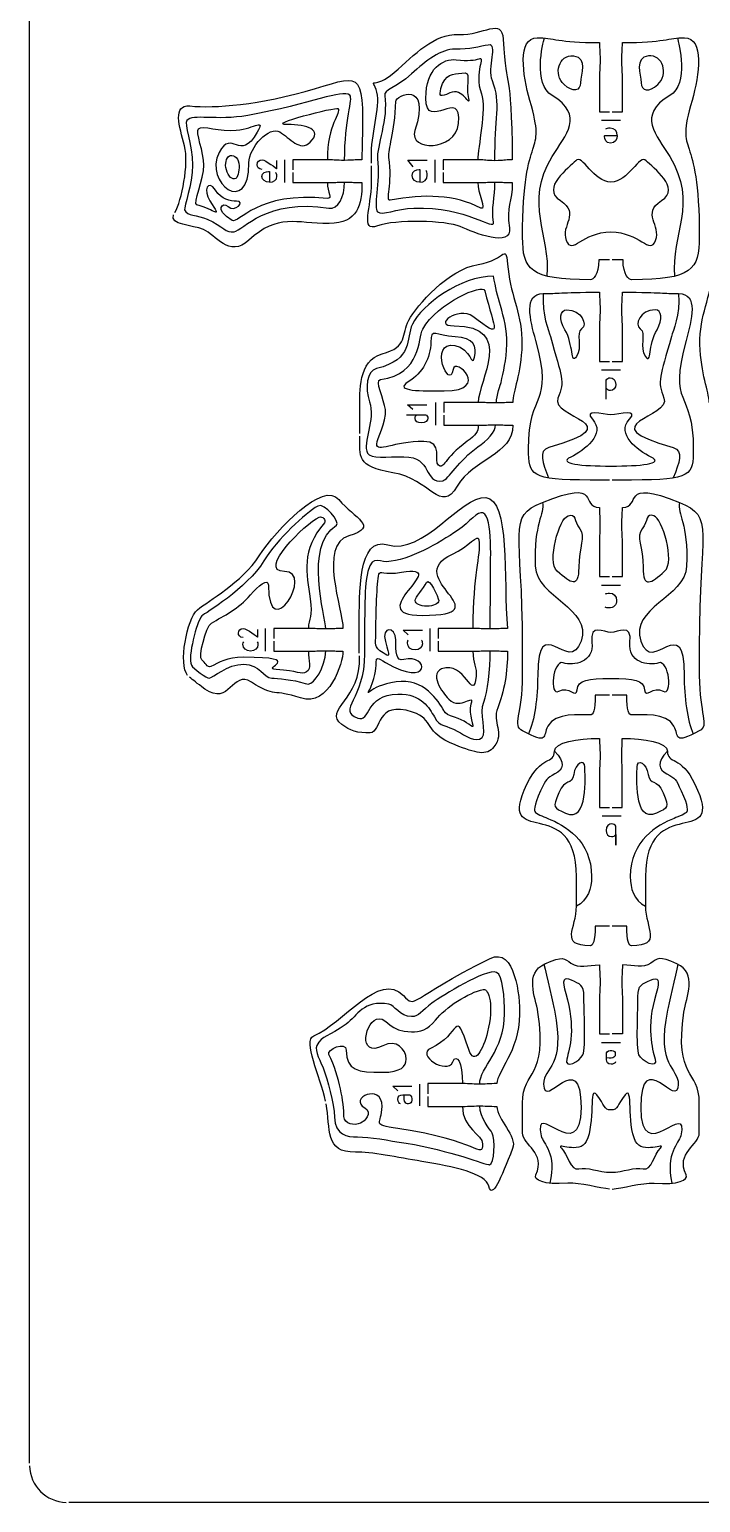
# Model space of a CAD drawing. Extents: x 0 to 200, y 0 to 300.
# Drawn here: x 0.1 to 88.5, y 0.1 to 194 of the extents above; entities that cross this region are included whole.
import ezdxf

# ---------------------------------------------------------------- set-up
doc = ezdxf.new("R2010")
doc.units = 0
doc.header["$MEASUREMENT"] = 0
doc.layers.add('DEFAULT', color=7, linetype='CONTINUOUS')

msp = doc.modelspace()

# ---------------------------------------------------------------- linework, layer by layer
at = {"layer": 'DEFAULT', "color": 1}
for points in [[(0.1, 5.28), (0.1, 294.92)], [(194.92, 0.1), (5.28, 0.1)]]:
    msp.add_lwpolyline(points, dxfattribs=at)
at = {"layer": 'DEFAULT', "color": 7}
for points in [[(77.92, 181.99), (75.42, 181.99)], [(33.68, 176.82), (33.68, 173.82)], [(50.63, 175.92), (49.94, 176.76), (52.48, 176.76)], [(53.48, 176.82), (53.48, 173.82)], [(77.92, 149.13), (75.42, 149.13)], [(50.59, 143.94), (49.9, 144.57), (52.44, 144.57)], [(53.56, 144.88), (53.56, 141.88)], [(77.92, 120.8), (75.42, 120.8)], [(31.19, 112.15), (31.19, 115.14)], [(49.99, 114.3), (49.31, 114.93), (51.84, 114.93)], [(52.84, 115.14), (52.84, 112.14)], [(78.04, 90.42), (75.54, 90.42)], [(77.92, 60.61), (75.42, 60.61)], [(48.62, 54.27), (47.94, 54.91), (50.47, 54.91)], [(51.47, 55.17), (51.47, 52.31)]]:
    msp.add_lwpolyline(points, dxfattribs=at)
at = {"layer": 'DEFAULT', "color": 1}
for points, knots in [([(45.15, 176.39), (45.15, 176.83), (45.15, 177.27), (45.15, 177.71), (45.15, 180.59), (46.5, 184.34), (45.75, 186.08), (45, 187.83), (45.43, 185.97), (48.14, 188.32), (50.85, 190.66), (53.33, 193.45), (56.63, 193.32), (59.93, 193.18), (62.32, 195.61), (62.48, 192.69), (62.88, 185.16), (63.55, 189.71), (63.68, 176.82), (62.54, 176.82), (62.67, 176.71), (61.4, 176.71), (60.14, 176.71), (60.26, 176.82), (59.13, 176.82), (57.61, 176.82), (56.09, 176.82), (54.58, 176.82), (54.58, 176.38), (54.58, 175.94), (54.58, 175.5)], [0, 0, 0, 0, 3.75, 3.75, 3.75, 4.75, 4.75, 4.75, 5.75, 5.75, 5.75, 6.75, 6.75, 6.75, 7.75, 7.75, 7.75, 8.75, 8.75, 8.75, 9.75, 9.75, 9.75, 10.75, 10.75, 10.75, 23.65, 23.65, 23.65, 27.41, 27.41, 27.41, 27.41]), ([(76.5, 163.65), (76.03, 163.65), (75.55, 163.65), (75.07, 163.65), (75.07, 161.63), (74.3, 161.04), (73.95, 161.04), (66, 161.04), (65.04, 162.38), (65.04, 166.66), (65.04, 181.47), (68.31, 176.65), (66, 184.63), (65.02, 187.98), (64.34, 192.89), (66.98, 192.89), (69.09, 192.89), (69.66, 192.25), (75.17, 192.25), (75.17, 191.11), (75.24, 191.24), (75.24, 189.98), (75.24, 188.71), (75.17, 188.84), (75.17, 187.7), (75.17, 186.18), (75.17, 184.67), (75.17, 183.15), (75.62, 183.15), (76.06, 183.15), (76.5, 183.15)], [0, 0, 0, 0, 4.04, 4.04, 4.04, 5.04, 5.04, 5.04, 6.04, 6.04, 6.04, 7.04, 7.04, 7.04, 8.04, 8.04, 8.04, 9.04, 9.04, 9.04, 10.04, 10.04, 10.04, 11.04, 11.04, 11.04, 23.94, 23.94, 23.94, 27.7, 27.7, 27.7, 27.7]), ([(76.85, 183.15), (77.29, 183.15), (77.73, 183.15), (78.18, 183.15), (78.18, 184.67), (78.18, 186.18), (78.18, 187.7), (78.18, 188.84), (78.11, 188.71), (78.11, 189.98), (78.11, 191.24), (78.18, 191.11), (78.18, 192.25), (83.69, 192.25), (84.26, 192.89), (86.36, 192.89), (89.01, 192.89), (88.32, 187.98), (87.35, 184.63), (85.04, 176.65), (88.31, 181.47), (88.31, 166.66), (88.31, 162.38), (87.34, 161.04), (79.4, 161.04), (79.04, 161.04), (78.27, 161.63), (78.27, 163.65), (77.8, 163.65), (77.32, 163.65), (76.85, 163.65)], [0, 0, 0, 0, 3.76, 3.76, 3.76, 16.66, 16.66, 16.66, 17.66, 17.66, 17.66, 18.66, 18.66, 18.66, 19.66, 19.66, 19.66, 20.66, 20.66, 20.66, 21.66, 21.66, 21.66, 22.66, 22.66, 22.66, 23.66, 23.66, 23.66, 27.7, 27.7, 27.7, 27.7]), ([(19.25, 169.87), (20.14, 171.49), (21.14, 176.22), (20.51, 178.67), (19.86, 181.21), (18.89, 184.14), (21.22, 183.91), (24.54, 183.6), (30.21, 183.97), (37.79, 186.22), (44.1, 188.09), (44.19, 188.8), (43.88, 176.82), (42.74, 176.82), (42.87, 176.76), (41.6, 176.75), (40.34, 176.75), (40.47, 176.82), (39.33, 176.82), (37.81, 176.82), (36.3, 176.82), (34.78, 176.82), (34.78, 176.38), (34.78, 175.93), (34.78, 175.49)], [0, 0, 0, 0, 1, 1, 1, 2, 2, 2, 3, 3, 3, 4, 4, 4, 5, 5, 5, 6, 6, 6, 18.9, 18.9, 18.9, 22.65, 22.65, 22.65, 22.65]), ([(34.78, 175.14), (34.78, 174.7), (34.78, 174.26), (34.78, 173.82), (36.3, 173.82), (37.82, 173.82), (39.34, 173.82), (40.47, 173.83), (40.35, 173.88), (41.6, 173.88), (42.87, 173.89), (42.75, 173.83), (43.88, 173.83), (43.89, 170.89), (43.37, 168.47), (39.55, 168.45), (35.18, 168.42), (32.83, 169.8), (29, 166.24), (26.41, 163.84), (24.54, 166.98), (23.03, 167.64), (21.58, 168.27), (18.48, 168.26), (19.08, 169.56)], [0, 0, 0, 0, 3.75, 3.75, 3.75, 16.660004, 16.660004, 16.660004, 17.660004, 17.660004, 17.660004, 18.660004, 18.660004, 18.660004, 19.660004, 19.660004, 19.660004, 20.660004, 20.660004, 20.660004, 21.660004, 21.660004, 21.660004, 22.660004, 22.660004, 22.660004, 22.660004]), ([(54.58, 175.15), (54.58, 174.71), (54.58, 174.26), (54.58, 173.82), (56.09, 173.82), (57.61, 173.82), (59.13, 173.82), (60.26, 173.82), (60.14, 173.88), (61.4, 173.88), (62.67, 173.88), (62.54, 173.82), (63.68, 173.82), (63.68, 171.28), (62.87, 170.69), (63.3, 167.89), (63.73, 165.13), (58.62, 167.24), (56.82, 168.04), (55.01, 168.84), (48.25, 168.99), (45.92, 168.13), (43.59, 167.26), (45.15, 170.57), (45.15, 173.81), (45.15, 174.55), (45.15, 175.29), (45.15, 176.03)], [0, 0, 0, 0, 3.76, 3.76, 3.76, 16.66, 16.66, 16.66, 17.66, 17.66, 17.66, 18.66, 18.66, 18.66, 19.66, 19.66, 19.66, 20.66, 20.66, 20.66, 21.66, 21.66, 21.66, 22.66, 22.66, 22.66, 28.960008, 28.960008, 28.960008, 28.960008]), ([(43.61, 140.82), (43.61, 141.59), (43.6, 143.82), (43.6, 144.28), (43.6, 146.15), (43.37, 150.43), (46.53, 151.28), (50.06, 152.21), (49.01, 153.83), (50.06, 155.73), (51.12, 157.64), (55.3, 162.44), (59.17, 163.05), (63.04, 163.65), (62.74, 166.21), (63.13, 162.45), (63.51, 158.7), (65.05, 156.4), (64.95, 152.51), (64.86, 148.63), (63.75, 146.36), (63.76, 144.88), (62.62, 144.88), (62.75, 144.82), (61.48, 144.82), (60.22, 144.82), (60.34, 144.88), (59.2, 144.88), (57.69, 144.88), (56.17, 144.88), (54.66, 144.88), (54.66, 144.44), (54.66, 144), (54.66, 143.55)], [0, 0, 0, 0, 1, 1, 1, 2, 2, 2, 3, 3, 3, 4, 4, 4, 5, 5, 5, 6, 6, 6, 7, 7, 7, 8, 8, 8, 9, 9, 9, 21.890004, 21.890004, 21.890004, 25.650004, 25.650004, 25.650004, 25.650004]), ([(98.7, 143.55), (98.7, 144), (98.7, 144.44), (98.7, 144.88), (97.18, 144.88), (95.66, 144.88), (94.15, 144.88), (93.01, 144.88), (93.13, 144.82), (91.87, 144.82), (90.6, 144.82), (90.73, 144.88), (89.6, 144.88), (89.6, 146.36), (88.49, 148.63), (88.4, 152.51), (88.3, 156.4), (89.84, 158.7), (90.22, 162.45), (90.61, 166.21), (90.31, 163.65), (94.18, 163.05), (98.05, 162.44), (102.23, 157.64), (103.29, 155.73), (104.34, 153.83), (103.29, 152.21), (106.82, 151.28), (109.98, 150.43), (109.75, 146.15), (109.75, 144.28), (109.75, 143.82), (109.74, 141.59), (109.74, 140.82)], [0, 0, 0, 0, 3.76, 3.76, 3.76, 16.660004, 16.660004, 16.660004, 17.660004, 17.660004, 17.660004, 18.660004, 18.660004, 18.660004, 19.660004, 19.660004, 19.660004, 20.660004, 20.660004, 20.660004, 21.660004, 21.660004, 21.660004, 22.660004, 22.660004, 22.660004, 23.660004, 23.660004, 23.660004, 24.660004, 24.660004, 24.660004, 25.660004, 25.660004, 25.660004, 25.660004]), ([(76.5, 134.68), (75.65, 134.68), (74.8, 134.68), (73.95, 134.68), (66, 134.68), (65.82, 135.33), (65.82, 138.73), (65.82, 146.77), (69.22, 144.16), (66.78, 153.03), (66.03, 155.77), (65.12, 159.22), (67.77, 159.22), (69.87, 159.22), (69.66, 159.39), (75.17, 159.39), (75.17, 158.25), (75.24, 158.38), (75.24, 157.11), (75.24, 155.85), (75.17, 155.97), (75.17, 154.84), (75.17, 153.32), (75.17, 151.8), (75.17, 150.29), (75.62, 150.29), (76.06, 150.29), (76.5, 150.29)], [0, 0, 0, 0, 7.24, 7.24, 7.24, 8.24, 8.24, 8.24, 9.24, 9.24, 9.24, 10.24, 10.24, 10.24, 11.24, 11.24, 11.24, 12.24, 12.24, 12.24, 13.24, 13.24, 13.24, 26.14, 26.14, 26.14, 29.9, 29.9, 29.9, 29.9]), ([(76.85, 150.29), (77.29, 150.29), (77.73, 150.29), (78.18, 150.29), (78.18, 151.81), (78.18, 153.32), (78.18, 154.84), (78.18, 155.97), (78.11, 155.85), (78.11, 157.11), (78.11, 158.38), (78.18, 158.25), (78.18, 159.39), (83.69, 159.39), (83.47, 159.22), (85.58, 159.22), (88.23, 159.22), (87.32, 155.77), (86.56, 153.03), (84.13, 144.16), (87.52, 146.77), (87.52, 138.73), (87.52, 135.33), (87.34, 134.68), (79.4, 134.68), (78.55, 134.68), (77.7, 134.68), (76.85, 134.68)], [0, 0, 0, 0, 3.76, 3.76, 3.76, 16.67, 16.67, 16.67, 17.67, 17.67, 17.67, 18.67, 18.67, 18.67, 19.67, 19.67, 19.67, 20.67, 20.67, 20.67, 21.67, 21.67, 21.67, 22.67, 22.67, 22.67, 29.91, 29.91, 29.91, 29.91]), ([(54.66, 143.2), (54.66, 142.76), (54.66, 142.32), (54.66, 141.88), (56.17, 141.88), (57.69, 141.88), (59.21, 141.88), (60.34, 141.88), (60.22, 141.94), (61.48, 141.95), (62.75, 141.95), (62.62, 141.88), (63.76, 141.88), (63.76, 137.96), (58.6, 137.56), (56.42, 133.85), (54.24, 130.14), (52.93, 134.79), (47.97, 135.64), (43.12, 136.46), (43.59, 137.8), (43.61, 140.47)], [0, 0, 0, 0, 3.76, 3.76, 3.76, 16.660004, 16.660004, 16.660004, 17.660004, 17.660004, 17.660004, 18.660004, 18.660004, 18.660004, 19.660004, 19.660004, 19.660004, 20.660004, 20.660004, 20.660004, 21.660004, 21.660004, 21.660004, 21.660004]), ([(20.92, 108.97), (19.71, 110.35), (20.81, 116.42), (22.23, 117.6), (23.7, 118.82), (28.03, 121.16), (30.37, 124.7), (32.71, 128.25), (38.81, 134.63), (40.85, 132.11), (42.89, 129.59), (46.25, 128.55), (42.16, 127.34), (38.07, 126.13), (41.39, 117.61), (41.39, 115.14), (40.25, 115.14), (40.38, 115.08), (39.12, 115.08), (37.85, 115.08), (37.98, 115.14), (36.84, 115.14), (35.32, 115.14), (33.81, 115.14), (32.29, 115.14), (32.29, 114.7), (32.29, 114.26), (32.29, 113.82)], [0, 0, 0, 0, 1, 1, 1, 2, 2, 2, 3, 3, 3, 4, 4, 4, 5, 5, 5, 6, 6, 6, 7, 7, 7, 19.9, 19.9, 19.9, 23.65, 23.65, 23.65, 23.65]), ([(76.5, 106.36), (75.87, 106.36), (75.23, 106.36), (74.6, 106.36), (74.6, 104.34), (74.31, 103.76), (73.95, 103.76), (72.7, 103.76), (69.35, 104.13), (68.37, 102.29), (67.65, 100.93), (68.53, 99.81), (65.03, 101.67), (63.66, 102.41), (65.04, 103.76), (65.04, 108.96), (65.04, 110.26), (65.04, 111.56), (65.04, 112.85), (65.04, 128.18), (62.93, 129.83), (67.65, 131.74), (75.66, 134.97), (72.51, 131.07), (75.17, 131.06), (75.17, 129.93), (75.23, 130.05), (75.23, 128.79), (75.23, 127.53), (75.17, 127.65), (75.17, 126.51), (75.17, 125), (75.17, 123.48), (75.17, 121.96), (75.62, 121.96), (76.06, 121.96), (76.5, 121.96)], [0, 0, 0, 0, 5.4, 5.4, 5.4, 6.4, 6.4, 6.4, 7.4, 7.4, 7.4, 8.4, 8.4, 8.4, 9.4, 9.4, 9.4, 20.45, 20.45, 20.45, 21.45, 21.45, 21.45, 22.45, 22.45, 22.45, 23.45, 23.45, 23.45, 24.45, 24.45, 24.45, 37.35, 37.35, 37.35, 41.11, 41.11, 41.11, 41.11]), ([(76.85, 121.96), (77.29, 121.96), (77.73, 121.96), (78.18, 121.96), (78.18, 123.48), (78.18, 125), (78.18, 126.51), (78.18, 127.65), (78.11, 127.53), (78.11, 128.79), (78.11, 130.05), (78.18, 129.93), (78.18, 131.06), (80.85, 131.06), (77.69, 134.97), (85.7, 131.74), (90.43, 129.83), (88.31, 128.18), (88.31, 112.85), (88.31, 111.56), (88.31, 110.26), (88.31, 108.96), (88.31, 103.76), (89.68, 102.41), (88.31, 101.67), (84.82, 99.81), (85.69, 100.93), (84.97, 102.29), (84, 104.13), (80.65, 103.76), (79.41, 103.76), (79.05, 103.76), (78.76, 104.34), (78.76, 106.36), (78.12, 106.36), (77.49, 106.36), (76.85, 106.36)], [0, 0, 0, 0, 3.76, 3.76, 3.76, 16.66, 16.66, 16.66, 17.66, 17.66, 17.66, 18.66, 18.66, 18.66, 19.66, 19.66, 19.66, 20.66, 20.66, 20.66, 31.71, 31.71, 31.71, 32.71, 32.71, 32.71, 33.71, 33.71, 33.71, 34.71, 34.71, 34.71, 35.71, 35.71, 35.71, 41.13, 41.13, 41.13, 41.13]), ([(43.52, 111.87), (43.47, 112.89), (43.54, 114.68), (43.54, 115.6), (43.54, 119.5), (43.3, 127.37), (47.29, 126.15), (51.95, 124.73), (56.96, 132.67), (60.19, 132.37), (63.41, 132.08), (62.49, 121.7), (63.04, 115.14), (61.9, 115.14), (62.03, 115.08), (60.77, 115.08), (59.5, 115.08), (59.63, 115.14), (58.49, 115.14), (56.97, 115.14), (55.46, 115.14), (53.94, 115.14), (53.94, 114.7), (53.94, 114.26), (53.94, 113.82)], [0, 0, 0, 0, 1, 1, 1, 2, 2, 2, 3, 3, 3, 4, 4, 4, 5, 5, 5, 6, 6, 6, 18.9, 18.9, 18.9, 22.65, 22.65, 22.65, 22.65]), ([(32.29, 113.47), (32.29, 113.03), (32.29, 112.59), (32.29, 112.15), (33.81, 112.15), (35.32, 112.15), (36.84, 112.15), (37.98, 112.15), (37.85, 112.21), (39.12, 112.21), (40.38, 112.21), (40.25, 112.15), (41.39, 112.15), (41.39, 110.71), (39.59, 104.76), (35.81, 106), (32.15, 107.2), (32.48, 106.05), (29.33, 108.08), (26.77, 109.74), (26.49, 104.83), (23.21, 107.17), (22.05, 107.99), (21.69, 108.33), (21.18, 108.73)], [0, 0, 0, 0, 3.76, 3.76, 3.76, 16.65, 16.65, 16.65, 17.65, 17.65, 17.65, 18.65, 18.65, 18.65, 19.65, 19.65, 19.65, 20.65, 20.65, 20.65, 21.65, 21.65, 21.65, 22.65, 22.65, 22.65, 22.65]), ([(53.94, 113.47), (53.94, 113.03), (53.94, 112.59), (53.94, 112.15), (55.46, 112.15), (56.97, 112.15), (58.49, 112.15), (59.63, 112.15), (59.5, 112.21), (60.77, 112.21), (62.03, 112.21), (61.9, 112.15), (63.04, 112.15), (63.11, 109.55), (62.58, 106.68), (61.76, 104.7), (60.96, 102.74), (62.76, 101.46), (61.27, 99.55), (60.3, 98.31), (58.92, 98.74), (56.16, 99.81), (51.89, 101.47), (53.55, 103.14), (50.54, 104.14), (45.64, 105.76), (46.54, 101.48), (44.97, 101.41), (43.37, 101.34), (42.25, 101.7), (41.22, 102.5), (38.68, 104.47), (43.92, 105.81), (43.55, 111.52)], [0, 0, 0, 0, 3.76, 3.76, 3.76, 16.66, 16.66, 16.66, 17.66, 17.66, 17.66, 18.66, 18.66, 18.66, 19.66, 19.66, 19.66, 20.66, 20.66, 20.66, 21.66, 21.66, 21.66, 22.66, 22.66, 22.66, 23.66, 23.66, 23.66, 24.66, 24.66, 24.66, 25.66, 25.66, 25.66, 25.66]), ([(76.5, 75.98), (75.86, 75.98), (75.23, 75.98), (74.59, 75.98), (74.59, 73.96), (74.3, 73.38), (73.95, 73.38), (69.85, 73.38), (72.13, 75.7), (72.13, 78.58), (72.13, 79.88), (72.13, 81.18), (72.13, 82.48), (72.13, 93.75), (61.38, 85.76), (65.61, 94.64), (67.48, 98.56), (69.23, 97.22), (69.23, 99), (69.23, 100.12), (72.3, 100.68), (75.17, 100.68), (75.17, 99.54), (75.24, 99.67), (75.24, 98.4), (75.24, 97.14), (75.17, 97.27), (75.17, 96.13), (75.17, 94.61), (75.17, 93.1), (75.17, 91.58), (75.62, 91.58), (76.06, 91.58), (76.5, 91.58)], [0, 0, 0, 0, 5.41, 5.41, 5.41, 6.41, 6.41, 6.41, 7.41, 7.41, 7.41, 18.46, 18.46, 18.46, 19.46, 19.46, 19.46, 20.46, 20.46, 20.46, 21.46, 21.46, 21.46, 22.46, 22.46, 22.46, 23.46, 23.46, 23.46, 36.36, 36.36, 36.36, 40.12, 40.12, 40.12, 40.12]), ([(76.85, 91.58), (77.29, 91.58), (77.73, 91.58), (78.17, 91.58), (78.17, 93.1), (78.17, 94.61), (78.17, 96.13), (78.17, 97.27), (78.11, 97.14), (78.11, 98.4), (78.11, 99.67), (78.17, 99.54), (78.17, 100.68), (81.04, 100.68), (84.12, 100.12), (84.12, 99), (84.12, 97.22), (85.87, 98.56), (87.74, 94.64), (91.97, 85.76), (81.22, 93.75), (81.22, 82.48), (81.22, 81.18), (81.22, 79.88), (81.22, 78.58), (81.22, 75.7), (83.5, 73.38), (79.4, 73.38), (79.04, 73.38), (78.75, 73.96), (78.75, 75.98), (78.12, 75.98), (77.48, 75.98), (76.85, 75.98)], [0, 0, 0, 0, 3.75, 3.75, 3.75, 16.65, 16.65, 16.65, 17.65, 17.65, 17.65, 18.65, 18.65, 18.65, 19.65, 19.65, 19.65, 20.65, 20.65, 20.65, 21.65, 21.65, 21.65, 32.7, 32.7, 32.7, 33.7, 33.7, 33.7, 34.7, 34.7, 34.7, 40.1, 40.1, 40.1, 40.1]), ([(39.1, 52.92), (38.35, 56.21), (36.07, 60.92), (37.54, 61.52), (41.32, 63.07), (46.23, 70.16), (49.35, 66.83), (51.03, 65.05), (49.82, 66.22), (60.75, 71.7), (64.03, 73.33), (64.71, 66.58), (64.65, 64.4), (64.52, 59.31), (61.67, 56.89), (61.67, 55.24), (60.53, 55.24), (60.66, 55.17), (59.39, 55.17), (58.13, 55.17), (58.26, 55.24), (57.12, 55.24), (55.61, 55.24), (54.09, 55.24), (52.57, 55.24), (52.57, 54.79), (52.57, 54.35), (52.57, 53.91)], [0, 0, 0, 0, 1, 1, 1, 2, 2, 2, 3, 3, 3, 4, 4, 4, 5, 5, 5, 6, 6, 6, 7, 7, 7, 19.9, 19.9, 19.9, 23.65, 23.65, 23.65, 23.65]), ([(76.5, 41.36), (75.29, 41.44), (72.61, 42.25), (70.98, 42.12), (67.79, 41.88), (66.45, 42.56), (66.77, 43.23), (68.19, 46.17), (65.04, 47.1), (65.04, 48.78), (65.04, 50.08), (65.04, 51.38), (65.04, 52.68), (65.04, 57.16), (68.39, 55.77), (67.06, 64.63), (66.75, 66.65), (65.24, 69.76), (67.99, 71.01), (70.38, 72.1), (70.53, 71.71), (71.41, 71.08), (72.49, 70.31), (73.59, 70.87), (75.17, 70.87), (75.17, 69.74), (75.24, 69.87), (75.24, 68.6), (75.24, 67.34), (75.17, 67.46), (75.17, 66.33), (75.17, 64.81), (75.17, 63.29), (75.17, 61.78), (75.62, 61.78), (76.06, 61.78), (76.5, 61.78)], [0, 0, 0, 0, 1, 1, 1, 2, 2, 2, 3, 3, 3, 14.05, 14.05, 14.05, 15.05, 15.05, 15.05, 16.05, 16.05, 16.05, 17.05, 17.05, 17.05, 18.05, 18.05, 18.05, 19.05, 19.05, 19.05, 20.05, 20.05, 20.05, 32.95, 32.95, 32.95, 36.71, 36.71, 36.71, 36.71]), ([(76.85, 41.36), (78.07, 41.44), (80.74, 42.25), (82.37, 42.12), (85.56, 41.88), (86.9, 42.56), (86.58, 43.23), (85.16, 46.17), (88.31, 47.1), (88.31, 48.78), (88.31, 50.08), (88.31, 51.38), (88.31, 52.68), (88.31, 57.16), (84.96, 55.77), (86.29, 64.63), (86.59, 66.65), (88.1, 69.76), (85.35, 71.01), (82.97, 72.1), (82.82, 71.71), (81.93, 71.08), (80.86, 70.31), (79.76, 70.87), (78.18, 70.87), (78.18, 69.74), (78.11, 69.87), (78.11, 68.6), (78.11, 67.34), (78.18, 67.46), (78.18, 66.33), (78.18, 64.81), (78.18, 63.29), (78.18, 61.78), (77.73, 61.78), (77.29, 61.78), (76.85, 61.78)], [0, 0, 0, 0, 1, 1, 1, 2, 2, 2, 3, 3, 3, 14.05, 14.05, 14.05, 15.05, 15.05, 15.05, 16.05, 16.05, 16.05, 17.05, 17.05, 17.05, 18.05, 18.05, 18.05, 19.05, 19.05, 19.05, 20.05, 20.05, 20.05, 32.95, 32.95, 32.95, 36.71, 36.71, 36.71, 36.71]), ([(52.57, 53.56), (52.57, 53.12), (52.57, 52.68), (52.57, 52.24), (54.09, 52.24), (55.6, 52.24), (57.12, 52.24), (58.26, 52.24), (58.13, 52.3), (59.39, 52.3), (60.66, 52.3), (60.53, 52.24), (61.67, 52.24), (61.67, 50.54), (64.38, 48.33), (63.72, 46.68), (62.13, 42.68), (61.05, 39.98), (60.6, 41.72), (60.15, 43.45), (56.02, 44.3), (51.75, 45), (48.62, 45.51), (45.02, 46.3), (43.05, 46.23), (38.9, 46.08), (39.8, 49.35), (39.17, 52.58)], [0, 0, 0, 0, 3.75, 3.75, 3.75, 16.64, 16.64, 16.64, 17.64, 17.64, 17.64, 18.64, 18.64, 18.64, 19.64, 19.64, 19.64, 20.64, 20.64, 20.64, 21.64, 21.64, 21.64, 22.64, 22.64, 22.64, 23.64, 23.64, 23.64, 23.64])]:
    msp.add_open_spline(points, degree=3, knots=knots, dxfattribs=at)
at = {"layer": 'DEFAULT', "color": 5}
for points, knots in [([(61.4, 176.71), (61.3, 182.19), (62.28, 184.26), (61.07, 187.2), (60.34, 188.97), (61.92, 192.17), (60.52, 191.93), (59.48, 191.75), (57.99, 191.33), (56.17, 191.38), (54.32, 191.43), (52.32, 189.9), (50.4, 188.12), (48.36, 186.23), (46.74, 186.09), (46.88, 185.26), (47.38, 182.33), (45.78, 178.44), (45.94, 176.97), (46.29, 173.86), (45.35, 170.49), (45.94, 169.97), (46.54, 169.44), (48.4, 170.39), (50.71, 170.47), (57.76, 170.71), (61.41, 167.35), (61.21, 168.61), (60.92, 170.44), (61.4, 171.84), (61.4, 173.89)], [0, 0, 0, 0, 1, 1, 1, 2, 2, 2, 3, 3, 3, 4, 4, 4, 5, 5, 5, 6, 6, 6, 7, 7, 7, 8, 8, 8, 9, 9, 9, 10, 10, 10, 10]), ([(68.29, 161.5), (68.78, 166.96), (65.16, 171.07), (68.94, 177.25), (70.69, 180.11), (73.28, 182.67), (68.94, 185.28), (66.36, 186.82), (67.71, 192.15), (67.93, 192.89)], [0, 0, 0, 0, 1, 1, 1, 2, 2, 2, 3, 3, 3, 3]), ([(85.42, 192.89), (85.64, 192.15), (86.99, 186.82), (84.41, 185.28), (80.06, 182.67), (82.65, 180.12), (84.41, 177.25), (88.19, 171.07), (84.56, 166.96), (85.06, 161.5)], [0, 0, 0, 0, 1, 1, 1, 2, 2, 2, 3, 3, 3, 3]), ([(41.6, 176.75), (41.6, 182.12), (42.79, 184.88), (42.28, 185.31), (41.24, 186.19), (37.43, 184.2), (28.84, 182.66), (24.75, 181.93), (21.58, 182.91), (20.81, 182), (20.41, 181.53), (21.57, 178.94), (21.58, 176.11), (21.58, 173.52), (20.4, 170.68), (20.54, 170.25), (20.83, 169.36), (22.16, 169.63), (23.52, 169.01), (25.67, 168.02), (25.94, 167.15), (27.06, 167.35), (28.17, 167.55), (31.39, 171.78), (39.53, 170.45), (40.72, 170.25), (41.6, 171.91), (41.6, 173.89)], [0, 0, 0, 0, 1, 1, 1, 2, 2, 2, 3, 3, 3, 4, 4, 4, 5, 5, 5, 6, 6, 6, 7, 7, 7, 8, 8, 8, 9, 9, 9, 9]), ([(61.59, 144.82), (61.61, 145.85), (62.14, 147.29), (62.2, 147.53), (62.51, 148.83), (62.9, 150.43), (62.95, 152.56), (63, 154.48), (62.59, 155.95), (62.11, 157.65), (61.78, 158.84), (61.44, 160.06), (61.23, 161.5), (56.85, 161.5), (51.78, 157.76), (50.54, 155.19), (49.61, 153.26), (50.77, 150.58), (45.8, 149.34), (44.49, 149.01), (44.27, 146.8), (44.89, 144.98), (45.68, 142.67), (43.92, 139.59), (44.62, 138.22), (45, 137.47), (47.17, 137.74), (49.41, 137.74), (53.18, 137.74), (52.02, 134.13), (54.52, 134.59), (55.25, 134.72), (56.62, 137.28), (59.16, 139.03), (60.35, 139.85), (61.48, 141.02), (61.48, 141.95)], [0, 0, 0, 0, 1, 1, 1, 2, 2, 2, 3, 3, 3, 4, 4, 4, 5, 5, 5, 6, 6, 6, 7, 7, 7, 8, 8, 8, 9, 9, 9, 10, 10, 10, 11, 11, 11, 12, 12, 12, 12]), ([(67.77, 159.22), (67.54, 156.35), (68.49, 154.36), (68.71, 153.56), (70.19, 148.18), (70.65, 147.73), (69.69, 145.47), (68.59, 142.86), (79.77, 142.1), (68.5, 138.97), (67.04, 138.56), (67.7, 136.96), (68.46, 134.95)], [0, 0, 0, 0, 1, 1, 1, 2, 2, 2, 3, 3, 3, 4, 4, 4, 4]), ([(85.58, 159.22), (85.81, 156.35), (84.86, 154.36), (84.64, 153.56), (83.16, 148.18), (82.7, 147.73), (83.66, 145.47), (84.76, 142.86), (73.57, 142.1), (84.85, 138.97), (86.31, 138.56), (85.65, 136.96), (84.88, 134.95)], [0, 0, 0, 0, 1, 1, 1, 2, 2, 2, 3, 3, 3, 4, 4, 4, 4]), ([(39.11, 115.08), (39.1, 116.69), (36.2, 125.98), (40.54, 128.73), (41.09, 129.08), (38.96, 131.77), (38.07, 131.25), (36.45, 130.3), (32.75, 126.94), (30.97, 124.04), (28.72, 120.39), (23.12, 117.06), (22.82, 116.82), (22.09, 115.97), (20.93, 111.41), (21.42, 110.31), (21.6, 109.88), (23.51, 108.56), (23.76, 108.59), (24.24, 108.64), (26.17, 110.46), (28.32, 110.43), (30.45, 110.4), (30.9, 108.69), (32.02, 108.61), (32.74, 108.56), (34.77, 108.44), (36.43, 107.9), (36.57, 107.85), (36.7, 107.83), (36.82, 107.83), (37.61, 107.83), (39.04, 109.99), (39.11, 112.21)], [0, 0, 0, 0, 1, 1, 1, 2, 2, 2, 3, 3, 3, 4, 4, 4, 5, 5, 5, 6, 6, 6, 7, 7, 7, 8, 8, 8, 9, 9, 9, 10, 10, 10, 11, 11, 11, 11]), ([(60.77, 115.08), (60.77, 117.76), (60.84, 119.55), (60.81, 120.78), (60.74, 123.92), (61.23, 129.8), (59.82, 130.35), (59.1, 130.63), (58.12, 129.15), (56.49, 128.05), (53.98, 126.35), (50.14, 124.1), (47.14, 123.93), (46.06, 123.87), (44.91, 125.15), (44.43, 121.46), (44.2, 119.74), (44.21, 112.39), (44.22, 111.81), (44.27, 105.79), (40.52, 104.42), (43.33, 103.35), (44.97, 102.72), (44.34, 106.44), (48.61, 106.51), (51.78, 106.55), (52.76, 104.66), (53.42, 103.5), (54.22, 102.07), (54.92, 102.51), (56.5, 101.6), (57.37, 101.1), (58.94, 100.03), (59.71, 100.8), (60.36, 101.45), (59.32, 104.01), (59.92, 105.46), (60.45, 106.77), (60.77, 109.66), (60.77, 112.21)], [0, 0, 0, 0, 1, 1, 1, 2, 2, 2, 3, 3, 3, 4, 4, 4, 5, 5, 5, 6, 6, 6, 7, 7, 7, 8, 8, 8, 9, 9, 9, 10, 10, 10, 11, 11, 11, 12, 12, 12, 13, 13, 13, 13]), ([(67.65, 131.74), (67.99, 130.13), (66.45, 129.08), (66.71, 123.32), (66.89, 119.24), (74.23, 117.83), (72.74, 113.48), (71.16, 108.83), (67.03, 117.71), (67.03, 108.96), (67.03, 106.14), (66.62, 103.02), (65.82, 101.27)], [0, 0, 0, 0, 1, 1, 1, 2, 2, 2, 3, 3, 3, 4, 4, 4, 4]), ([(85.7, 131.74), (85.36, 130.13), (86.89, 129.08), (86.64, 123.32), (86.46, 119.24), (79.12, 117.83), (80.6, 113.48), (82.19, 108.83), (86.31, 117.71), (86.31, 108.96), (86.31, 106.14), (86.72, 103.02), (87.52, 101.27)], [0, 0, 0, 0, 1, 1, 1, 2, 2, 2, 3, 3, 3, 4, 4, 4, 4]), ([(69.23, 99), (70.74, 97.49), (70.42, 96.59), (69.3, 95.99), (68.18, 95.39), (68.18, 95.39), (67.41, 93.78), (66.42, 91.69), (66.64, 91.07), (66.65, 91.04), (66.76, 90.78), (67.72, 90.4), (68.36, 90.15), (70.52, 89.3), (74.12, 87.25), (74.12, 82.48), (74.12, 80.94), (73.66, 79.37), (72.12, 78.58)], [0, 0, 0, 0, 1, 1, 1, 2, 2, 2, 3, 3, 3, 4, 4, 4, 5, 5, 5, 6, 6, 6, 6]), ([(84.12, 99), (82.61, 97.49), (82.93, 96.59), (84.05, 95.99), (85.17, 95.39), (85.17, 95.39), (85.93, 93.78), (86.93, 91.69), (86.7, 91.07), (86.69, 91.04), (86.59, 90.78), (85.62, 90.4), (84.98, 90.15), (82.83, 89.3), (79.22, 87.25), (79.22, 82.48), (79.22, 80.94), (79.68, 79.37), (81.22, 78.58)], [0, 0, 0, 0, 1, 1, 1, 2, 2, 2, 3, 3, 3, 4, 4, 4, 5, 5, 5, 6, 6, 6, 6]), ([(59.39, 55.17), (59.39, 57.45), (62.65, 59.47), (62.65, 64.45), (62.65, 66.47), (62.49, 69.56), (61.6, 69.88), (60.17, 70.39), (54.49, 66.81), (53.1, 65.82), (51.73, 64.83), (51.38, 64.05), (50.42, 64.06), (48.88, 64.08), (48.13, 65.6), (47.44, 65.71), (44.05, 66.26), (43.31, 64.21), (41.8, 63.07), (39.54, 61.37), (38.6, 61.59), (37.95, 60.27), (37.59, 59.53), (38.51, 58.03), (38.88, 57.04), (39.28, 55.96), (40.21, 52.61), (40.28, 50.84), (40.37, 48.43), (41.91, 48.23), (43.31, 48.23), (44.98, 48.23), (47.27, 47.77), (49.71, 47.39), (55.53, 46.46), (60.07, 44.56), (60.7, 44.56), (61.33, 44.56), (61.45, 47.97), (61.03, 48.73), (60.76, 49.23), (59.39, 50.71), (59.39, 52.3)], [0, 0, 0, 0, 1, 1, 1, 2, 2, 2, 3, 3, 3, 4, 4, 4, 5, 5, 5, 6, 6, 6, 7, 7, 7, 8, 8, 8, 9, 9, 9, 10, 10, 10, 11, 11, 11, 12, 12, 12, 13, 13, 13, 14, 14, 14, 14]), ([(67.85, 70.94), (68.18, 69.59), (69.13, 65.4), (69.23, 64.92), (70.75, 57.26), (67.81, 57.48), (67.81, 55.17), (67.81, 51.47), (72.74, 60.43), (72.74, 52.09), (72.74, 44), (66.33, 53.59), (67.49, 48.35), (67.71, 47.36), (69.57, 46.12), (68.63, 42.12)], [0, 0, 0, 0, 1, 1, 1, 2, 2, 2, 3, 3, 3, 4, 4, 4, 5, 5, 5, 5]), ([(85.5, 70.94), (85.17, 69.59), (84.22, 65.4), (84.12, 64.92), (82.6, 57.26), (85.54, 57.48), (85.54, 55.17), (85.54, 51.47), (80.6, 60.43), (80.6, 52.09), (80.6, 44), (87.02, 53.59), (85.86, 48.35), (85.64, 47.36), (83.78, 46.12), (84.71, 42.12)], [0, 0, 0, 0, 1, 1, 1, 2, 2, 2, 3, 3, 3, 4, 4, 4, 5, 5, 5, 5])]:
    msp.add_open_spline(points, degree=3, knots=knots, dxfattribs=at)
at = {"layer": 'DEFAULT', "color": 3}
for points, knots in [([(59.13, 173.82), (59.13, 172.66), (60.29, 170.09), (59.55, 170.47), (56.06, 172.25), (52.12, 172.35), (47.61, 171.5), (46.91, 171.37), (47.97, 173.65), (47.44, 177.13), (47.26, 178.26), (48.26, 180.25), (48.33, 184.53), (48.34, 185.29), (53, 187.4), (50.86, 180.68), (49.99, 177.93), (56.19, 177.91), (56.59, 181.59), (57.15, 186.62), (52.3, 180.31), (52.3, 184.92), (52.3, 188.9), (54.58, 190.17), (56.29, 189.99), (57.84, 189.83), (58.79, 189.92), (59.34, 190.13), (60.21, 190.47), (58.59, 188.48), (59.61, 185.52), (60.34, 183.42), (59.13, 178.45), (59.13, 176.82)], [0, 0, 0, 0, 1, 1, 1, 2, 2, 2, 3, 3, 3, 4, 4, 4, 5, 5, 5, 6, 6, 6, 7, 7, 7, 8, 8, 8, 9, 9, 9, 10, 10, 10, 11, 11, 11, 11]), ([(70.5, 186.72), (71.67, 185.66), (72.68, 185.88), (72.68, 186.97), (72.68, 188.06), (73.68, 190.24), (71.75, 190.49), (69.82, 190.74), (69.04, 188.06), (70.5, 186.72)], [0, 0, 0, 0, 1, 1, 1, 2, 2, 2, 3, 3, 3, 3]), ([(82.84, 186.72), (81.68, 185.66), (80.67, 185.88), (80.67, 186.97), (80.67, 188.06), (79.67, 190.24), (81.6, 190.49), (83.53, 190.74), (84.31, 188.06), (82.84, 186.72)], [0, 0, 0, 0, 1, 1, 1, 2, 2, 2, 3, 3, 3, 3]), ([(54.29, 186.22), (54.02, 185.19), (54.16, 185.01), (55.46, 185.63), (57.13, 186.43), (58.2, 183.61), (57.91, 184.88), (57.4, 187.16), (58.55, 188.53), (57.03, 188.24), (55.89, 188.02), (54.82, 188.27), (54.29, 186.22)], [0, 0, 0, 0, 1, 1, 1, 2, 2, 2, 3, 3, 3, 4, 4, 4, 4]), ([(39.33, 173.82), (39.33, 172.54), (40.09, 171.67), (39.32, 171.75), (30.1, 172.71), (27.65, 168.36), (26.81, 168.84), (24.34, 170.25), (25.52, 171.4), (26.27, 170.68), (27.15, 169.83), (28.63, 171.38), (27.38, 171.38), (26.57, 171.38), (25.37, 171.56), (24.59, 172.83), (23.66, 174.35), (22.91, 172.81), (23.85, 171.41), (25.61, 168.77), (24.47, 170.35), (22.16, 170.88), (21.54, 171.03), (23.08, 174.3), (23.08, 176.11), (23.07, 177.77), (21.94, 180.52), (22.36, 180.91), (22.91, 181.43), (25.18, 180.48), (27.33, 180.71), (29.88, 180.99), (31.15, 182.33), (30.1, 180.46), (27.77, 176.32), (26.77, 181.03), (25.09, 177.79), (23.02, 173.79), (29.01, 169.27), (29.01, 176.42), (29.01, 178.53), (31.7, 181.31), (33.06, 180.5), (34.39, 179.71), (35.72, 177.8), (37.08, 179.15), (38.72, 180.8), (36.7, 181.46), (34.06, 181.46), (31.03, 181.46), (40.57, 183.79), (40.73, 183.58), (41.18, 182.95), (39.33, 181.56), (39.33, 176.82)], [0, 0, 0, 0, 1, 1, 1, 2, 2, 2, 3, 3, 3, 4, 4, 4, 5, 5, 5, 6, 6, 6, 7, 7, 7, 8, 8, 8, 9, 9, 9, 10, 10, 10, 11, 11, 11, 12, 12, 12, 13, 13, 13, 14, 14, 14, 15, 15, 15, 16, 16, 16, 17, 17, 17, 18, 18, 18, 18]), ([(27.71, 176.05), (27.73, 177.03), (27.03, 177.48), (26.59, 177.41), (26.14, 177.35), (25.85, 176.53), (25.96, 175.83), (26.12, 174.89), (26.67, 174.24), (27.11, 174.31), (27.56, 174.37), (27.69, 175.34), (27.71, 176.05)], [0, 0, 0, 0, 1, 1, 1, 2, 2, 2, 3, 3, 3, 4, 4, 4, 4]), ([(76.67, 173.89), (78.91, 173.89), (80.48, 177.66), (81.32, 176.71), (82.16, 175.76), (86, 173.15), (83.33, 171.45), (80.66, 169.76), (83.34, 168.2), (82.56, 166.21), (81.79, 164.22), (80.47, 167.33), (76.67, 167.33), (72.88, 167.33), (71.56, 164.22), (70.78, 166.21), (70.01, 168.2), (72.69, 169.76), (70.02, 171.45), (67.35, 173.15), (71.19, 175.76), (72.03, 176.71), (72.87, 177.66), (74.44, 173.89), (76.67, 173.89)], [0, 0, 0, 0, 1, 1, 1, 2, 2, 2, 3, 3, 3, 4, 4, 4, 5, 5, 5, 6, 6, 6, 7, 7, 7, 8, 8, 8, 8]), ([(59.21, 141.88), (59.21, 141.01), (58.87, 140.62), (57.74, 139.78), (54.66, 137.48), (54.66, 136.08), (53.96, 136.63), (53.32, 137.13), (54.66, 139.77), (52.02, 139.77), (48.05, 139.77), (45.83, 138.23), (45.83, 139.41), (45.83, 140.09), (47.13, 142.24), (46.97, 143.94), (46.85, 145.29), (45.45, 147.81), (46.34, 147.93), (51.78, 148.62), (51.23, 153.35), (51.89, 154.53), (53.85, 158.05), (59.83, 160.55), (60.06, 159.6), (61.35, 154.32), (62.6, 153.1), (58.49, 156.19), (56.62, 157.59), (53.04, 154.97), (56.03, 154.97), (64.09, 154.97), (59.2, 147.69), (59.2, 144.88)], [0, 0, 0, 0, 1, 1, 1, 2, 2, 2, 3, 3, 3, 4, 4, 4, 5, 5, 5, 6, 6, 6, 7, 7, 7, 8, 8, 8, 9, 9, 9, 10, 10, 10, 11, 11, 11, 11]), ([(70.86, 157.08), (69.98, 157.08), (69.79, 155.8), (70.6, 154.46), (71.81, 152.47), (71.31, 149.81), (72.14, 150.94), (72.97, 152.06), (71.98, 154.09), (72.81, 154.59), (73.64, 155.09), (72.82, 157.08), (70.86, 157.08)], [0, 0, 0, 0, 1, 1, 1, 2, 2, 2, 3, 3, 3, 4, 4, 4, 4]), ([(82.49, 157.08), (83.36, 157.08), (83.55, 155.8), (82.74, 154.46), (81.54, 152.47), (82.04, 149.81), (81.21, 150.94), (80.37, 152.06), (81.37, 154.09), (80.54, 154.59), (79.71, 155.09), (80.53, 157.08), (82.49, 157.08)], [0, 0, 0, 0, 1, 1, 1, 2, 2, 2, 3, 3, 3, 4, 4, 4, 4]), ([(49.99, 147.6), (51.87, 148.74), (52.95, 150.8), (52.95, 152.83), (52.95, 154.82), (53.63, 153.63), (56.14, 153.54), (58.65, 153.45), (59.06, 152.22), (58.71, 150.83), (58.34, 149.34), (58.24, 152.04), (56.13, 152.39), (52.52, 152.97), (55.51, 146.23), (55.88, 149.24), (56.09, 151.02), (61.01, 146.41), (54.72, 146.41), (51.86, 146.41), (47.91, 146.32), (49.99, 147.6)], [0, 0, 0, 0, 1, 1, 1, 2, 2, 2, 3, 3, 3, 4, 4, 4, 5, 5, 5, 6, 6, 6, 7, 7, 7, 7]), ([(71.38, 137.7), (73.18, 138.57), (76.03, 140.75), (74.24, 142.68), (72.96, 144.07), (75.56, 143.28), (76.68, 143.28), (77.79, 143.28), (80.39, 144.07), (79.11, 142.68), (77.32, 140.75), (80.17, 138.57), (81.97, 137.7), (83.78, 136.82), (80.54, 136.51), (76.68, 136.51), (72.81, 136.51), (69.57, 136.82), (71.38, 137.7)], [0, 0, 0, 0, 1, 1, 1, 2, 2, 2, 3, 3, 3, 4, 4, 4, 5, 5, 5, 6, 6, 6, 6]), ([(36.84, 112.14), (36.8, 110.92), (37.3, 109.86), (36.59, 109.42), (35.88, 108.98), (35.46, 109.59), (32.61, 109.74), (30.39, 109.86), (36.72, 111.35), (28.26, 111.35), (26.12, 111.35), (25.01, 110.63), (23.98, 110.12), (23.54, 109.89), (23.22, 110.75), (22.8, 111), (22.3, 111.28), (23.3, 115.38), (24.06, 115.84), (25.69, 116.83), (27.64, 117.68), (29.21, 119.57), (30.19, 120.76), (31.57, 121.82), (31.57, 120.82), (31.57, 112.77), (37.76, 122.65), (33.67, 122.65), (29.99, 122.65), (36.42, 128.98), (38.26, 129.8), (38.64, 129.97), (39.24, 129.39), (38.95, 129.06), (35.82, 125.45), (36.58, 122.38), (37.08, 119.06), (37.44, 116.65), (36.84, 116.51), (36.84, 115.14)], [0, 0, 0, 0, 1, 1, 1, 2, 2, 2, 3, 3, 3, 4, 4, 4, 5, 5, 5, 6, 6, 6, 7, 7, 7, 8, 8, 8, 9, 9, 9, 10, 10, 10, 11, 11, 11, 12, 12, 12, 13, 13, 13, 13]), ([(69.61, 122.67), (71.44, 121.06), (72.43, 120.39), (72.43, 123.17), (72.43, 125.95), (73.41, 127.17), (72.56, 128.27), (71.73, 129.35), (72.14, 130.31), (71.02, 129.98), (69.9, 129.64), (68.19, 123.92), (69.61, 122.67)], [0, 0, 0, 0, 1, 1, 1, 2, 2, 2, 3, 3, 3, 4, 4, 4, 4]), ([(83.74, 122.67), (81.91, 121.06), (80.91, 120.39), (80.91, 123.17), (80.91, 125.95), (79.94, 127.17), (80.79, 128.27), (81.62, 129.35), (81.21, 130.31), (82.33, 129.98), (83.45, 129.64), (85.16, 123.92), (83.74, 122.67)], [0, 0, 0, 0, 1, 1, 1, 2, 2, 2, 3, 3, 3, 4, 4, 4, 4]), ([(58.49, 112.14), (58.49, 110.58), (59.04, 109.9), (58.93, 108.87), (58.52, 105.14), (57.46, 111.08), (54.38, 109.81), (52.53, 109.04), (54.97, 106.16), (55.32, 105.83), (56.97, 104.26), (58.72, 106.77), (58.24, 105.2), (57.84, 103.86), (58.8, 101.99), (58.39, 102.26), (57.92, 102.55), (57.01, 103.28), (55.54, 103.64), (54.96, 103.78), (54.67, 104.34), (54.67, 104.34), (53.99, 105.53), (52.06, 108.68), (48.38, 108.12), (44.59, 107.55), (44.28, 105.7), (45.04, 107.4), (46.54, 110.8), (44.85, 111.94), (46.97, 110.68), (52.98, 107.1), (52.84, 111.92), (49.38, 111.05), (48.36, 110.79), (48.34, 112.06), (48.34, 113.64), (48.34, 115.46), (46.38, 115.46), (46.97, 113.42), (47.57, 111.36), (47.57, 111.36), (46.66, 111.92), (45.37, 112.72), (45.71, 113.1), (45.71, 114.32), (45.71, 117.1), (45.86, 121.18), (46.11, 122.27), (46.25, 122.88), (46.76, 122.12), (49.09, 122.53), (56.13, 123.75), (43.54, 116.86), (51.84, 116.86), (62.7, 116.86), (48.9, 121.79), (55.79, 124.91), (57.99, 125.91), (59.2, 127.71), (59.29, 126.82), (59.53, 124.59), (58.49, 122.38), (58.49, 115.14)], [0, 0, 0, 0, 1, 1, 1, 2, 2, 2, 3, 3, 3, 4, 4, 4, 5, 5, 5, 6, 6, 6, 7, 7, 7, 8, 8, 8, 9, 9, 9, 10, 10, 10, 11, 11, 11, 12, 12, 12, 13, 13, 13, 14, 14, 14, 15, 15, 15, 16, 16, 16, 17, 17, 17, 18, 18, 18, 19, 19, 19, 20, 20, 20, 21, 21, 21, 21]), ([(53.99, 118.81), (53.99, 119.22), (52.75, 121.93), (52.38, 121.18), (52, 120.41), (50.89, 119.22), (50.89, 118.81), (50.89, 118.4), (51.58, 118.06), (52.44, 118.06), (53.29, 118.06), (53.99, 118.4), (53.99, 118.81)], [0, 0, 0, 0, 1, 1, 1, 2, 2, 2, 3, 3, 3, 4, 4, 4, 4]), ([(70.38, 110.62), (71.75, 110.18), (74.49, 110.69), (74.17, 113.3), (73.86, 115.91), (75.76, 114.61), (76.67, 114.61), (77.59, 114.61), (79.48, 115.91), (79.17, 113.3), (78.86, 110.69), (81.6, 110.18), (82.97, 110.62), (84.34, 111.05), (84.84, 106.13), (83.53, 106.89), (82.22, 107.66), (81.22, 105.82), (81.11, 107.08), (81.01, 108.34), (79.67, 108.56), (76.67, 108.56), (73.67, 108.56), (72.34, 108.34), (72.23, 107.08), (72.12, 105.82), (71.12, 107.66), (69.82, 106.89), (68.51, 106.13), (69.01, 111.05), (70.38, 110.62)], [1, 1, 1, 1, 2, 2, 2, 3, 3, 3, 4, 4, 4, 5, 5, 5, 6, 6, 6, 7, 7, 7, 8, 8, 8, 9, 9, 9, 10, 10, 10, 11, 11, 11, 11]), ([(70.69, 90.84), (69.09, 91.57), (68.99, 91.5), (69.8, 93.49), (70.61, 95.49), (71.56, 94.41), (71.77, 95.94), (71.98, 97.48), (73.23, 97.98), (73.23, 96.94), (73.23, 95.9), (73.76, 89.43), (70.69, 90.84)], [0, 0, 0, 0, 1, 1, 1, 2, 2, 2, 3, 3, 3, 4, 4, 4, 4]), ([(82.66, 90.84), (84.26, 91.57), (84.36, 91.5), (83.55, 93.49), (82.74, 95.49), (81.79, 94.41), (81.58, 95.94), (81.37, 97.48), (80.12, 97.98), (80.12, 96.94), (80.12, 95.9), (79.59, 89.43), (82.66, 90.84)], [0, 0, 0, 0, 1, 1, 1, 2, 2, 2, 3, 3, 3, 4, 4, 4, 4]), ([(70.73, 67.1), (70.19, 68.92), (70.4, 69.34), (71.48, 68.84), (72.56, 68.34), (73.14, 68.26), (73.12, 66.72), (73.1, 65.19), (73.38, 59.95), (72.99, 59.04), (72.6, 58.13), (70.48, 57.1), (70.86, 58.47), (71.23, 59.84), (72.07, 62.63), (70.73, 67.1)], [0, 0, 0, 0, 1, 1, 1, 2, 2, 2, 3, 3, 3, 4, 4, 4, 5, 5, 5, 5]), ([(82.62, 67.1), (83.16, 68.92), (82.95, 69.34), (81.87, 68.84), (80.79, 68.34), (80.21, 68.26), (80.23, 66.72), (80.25, 65.19), (79.96, 59.95), (80.36, 59.04), (80.75, 58.13), (82.87, 57.1), (82.49, 58.47), (82.12, 59.84), (81.28, 62.63), (82.62, 67.1)], [0, 0, 0, 0, 1, 1, 1, 2, 2, 2, 3, 3, 3, 4, 4, 4, 5, 5, 5, 5]), ([(57.12, 52.24), (57.12, 49.42), (59.8, 48.45), (59.77, 47.33), (59.71, 45.19), (59.29, 47.79), (48.63, 49.32), (44.95, 49.85), (46.54, 49.85), (46.54, 52.24), (46.54, 55.38), (42.01, 53.29), (44.27, 52.03), (45.39, 51.41), (44.2, 50.25), (43.7, 50.03), (42.89, 49.67), (41.55, 49.89), (41.52, 50.91), (41.46, 52.7), (41.03, 56.08), (39.52, 59.09), (39.23, 59.67), (41.81, 60.91), (41.81, 59.63), (41.81, 56.95), (43.38, 56.73), (46.54, 56.73), (49.09, 56.73), (49.71, 57.53), (49.71, 58.46), (49.71, 59.73), (48.4, 61.18), (46.64, 60.23), (43.26, 58.41), (44.23, 63.78), (46.17, 63.78), (47.25, 63.78), (47.55, 62.06), (50.41, 62.06), (51.49, 62.06), (52.56, 62.27), (53.57, 63.59), (54.86, 65.27), (57.96, 67.24), (59.86, 67.63), (60.63, 67.79), (61.28, 65.39), (60.43, 62.04), (59.86, 59.77), (58.7, 57.47), (57.95, 59.71), (55.98, 65.58), (56.91, 61.58), (52.99, 59.92), (50.9, 59.03), (55.1, 56.33), (55.85, 58.1), (56.34, 59.29), (57.12, 58.12), (57.12, 55.24)], [0, 0, 0, 0, 1, 1, 1, 2, 2, 2, 3, 3, 3, 4, 4, 4, 5, 5, 5, 6, 6, 6, 7, 7, 7, 8, 8, 8, 9, 9, 9, 10, 10, 10, 11, 11, 11, 12, 12, 12, 13, 13, 13, 14, 14, 14, 15, 15, 15, 16, 16, 16, 17, 17, 17, 18, 18, 18, 19, 19, 19, 20, 20, 20, 20]), ([(73.43, 47.64), (74.63, 50.04), (73.72, 55.16), (74.8, 53.76), (75.88, 52.37), (75.73, 51.78), (76.68, 51.78), (77.62, 51.78), (77.47, 52.37), (78.55, 53.76), (79.63, 55.16), (78.72, 50.04), (79.92, 47.64), (80.79, 45.89), (84.03, 47.55), (83.2, 46.76), (82.37, 45.97), (82.04, 43.73), (80.91, 44.02), (79.8, 44.31), (78.3, 43.57), (76.68, 43.57), (75.05, 43.57), (73.55, 44.31), (72.44, 44.02), (71.31, 43.73), (70.98, 45.97), (70.15, 46.76), (69.32, 47.55), (72.56, 45.89), (73.43, 47.64)], [1, 1, 1, 1, 2, 2, 2, 3, 3, 3, 4, 4, 4, 5, 5, 5, 6, 6, 6, 7, 7, 7, 8, 8, 8, 9, 9, 9, 10, 10, 10, 11, 11, 11, 11])]:
    msp.add_open_spline(points, degree=3, knots=knots, dxfattribs=at)
at = {"layer": 'DEFAULT', "color": 7}
for points, knots in [([(77.51, 180.04), (77.51, 179.47), (77.17, 179.02), (76.62, 179.02), (76.01, 179.02), (75.84, 179.56), (75.84, 179.91), (75.84, 179.98), (75.85, 180), (75.85, 180.03), (76.4, 180.04), (76.95, 180.04), (77.51, 180.04), (77.51, 180.61), (77.16, 180.99), (76.58, 180.99), (76.28, 180.99), (76.07, 180.93), (75.95, 180.87)], [0, 0, 0, 0, 1, 1, 1, 2, 2, 2, 3, 3, 3, 7.696011, 7.696011, 7.696011, 8.696011, 8.696011, 8.696011, 9.696011, 9.696011, 9.696011, 9.696011]), ([(30.73, 175.56), (30.26, 175.56), (30.1, 175.91), (30.1, 176.16), (30.1, 176.61), (30.37, 176.81), (30.73, 176.81), (31.2, 176.81), (32.68, 175.64), (32.68, 175.64), (32.68, 176.01), (32.68, 176.38), (32.68, 176.75)], [0, 0, 0, 0, 1, 1, 1, 2, 2, 2, 3, 3, 3, 6.147, 6.147, 6.147, 6.147]), ([(31.73, 173.89), (31.16, 173.89), (30.71, 174.17), (30.71, 174.63), (30.71, 175.15), (31.25, 175.28), (31.6, 175.28), (31.67, 175.28), (31.69, 175.28), (31.73, 175.28), (31.73, 174.81), (31.73, 174.35), (31.73, 173.89), (32.3, 173.89), (32.68, 174.18), (32.68, 174.67), (32.68, 174.92), (32.64, 175.05), (32.51, 175.13)], [0, 0, 0, 0, 1, 1, 1, 2, 2, 2, 3, 3, 3, 6.917018, 6.917018, 6.917018, 7.917018, 7.917018, 7.917018, 8.917018, 8.917018, 8.917018, 8.917018]), ([(51.53, 173.87), (50.96, 173.87), (50.51, 174.2), (50.51, 174.75), (50.51, 175.37), (51.05, 175.53), (51.4, 175.53), (51.47, 175.53), (51.49, 175.53), (51.52, 175.53), (51.52, 174.97), (51.52, 174.42), (51.53, 173.87), (52.09, 173.87), (52.48, 174.22), (52.48, 174.8), (52.48, 175.1), (52.41, 175.3), (52.36, 175.42)], [0, 0, 0, 0, 1, 1, 1, 2, 2, 2, 3, 3, 3, 7.696011, 7.696011, 7.696011, 8.696011, 8.696011, 8.696011, 9.696011, 9.696011, 9.696011, 9.696011]), ([(76.03, 145.32), (76.03, 145.32), (76.04, 147.7), (76.03, 147.83), (76.16, 148.04), (76.32, 148.13), (76.57, 148.13), (76.94, 148.13), (77.31, 147.84), (77.31, 147.27), (77.32, 146.78), (77.02, 146.45), (76.61, 146.45), (76.34, 146.45), (76.15, 146.57), (76.03, 146.75)], [0, 0, 0, 0, 1.004, 1.004, 1.004, 2.008, 2.008, 2.008, 3.012, 3.012, 3.012, 4.016, 4.016, 4.016, 5.02, 5.02, 5.02, 5.02]), ([(49.75, 143.28), (49.75, 143.28), (52.12, 143.28), (52.25, 143.28), (52.47, 143.18), (52.56, 143.03), (52.56, 142.83), (52.56, 142.51), (52.27, 142.19), (51.7, 142.19), (51.21, 142.18), (50.88, 142.44), (50.88, 142.79), (50.88, 143.02), (50.99, 143.19), (51.17, 143.28)], [0, 0, 0, 0, 1.0034, 1.0034, 1.0034, 2.0068, 2.0068, 2.0068, 3.0102, 3.0102, 3.0102, 4.0136, 4.0136, 4.0136, 5.017, 5.017, 5.017, 5.017]), ([(75.94, 119.69), (76.03, 119.74), (76.23, 119.8), (76.48, 119.8), (77.05, 119.8), (77.42, 119.42), (77.42, 118.84), (77.42, 118.26), (77.02, 117.84), (76.4, 117.84), (76.2, 117.84), (76.02, 117.89), (75.93, 117.94)], [0, 0, 0, 0, 1, 1, 1, 2, 2, 2, 3, 3, 3, 4, 4, 4, 4]), ([(28.24, 113.96), (27.77, 113.96), (27.61, 114.29), (27.61, 114.52), (27.61, 114.94), (27.88, 115.12), (28.24, 115.12), (28.71, 115.12), (30.19, 114), (30.19, 114), (30.19, 114.34), (30.19, 114.68), (30.19, 115.02)], [0, 0, 0, 0, 1, 1, 1, 2, 2, 2, 3, 3, 3, 5.913, 5.913, 5.913, 5.913]), ([(30.08, 113.37), (30.13, 113.3), (30.19, 113.22), (30.19, 113), (30.19, 112.5), (29.8, 112.17), (29.23, 112.17), (28.65, 112.17), (28.22, 112.52), (28.22, 113.06), (28.22, 113.24), (28.28, 113.3), (28.32, 113.38)], [0, 0, 0, 0, 1, 1, 1, 2, 2, 2, 3, 3, 3, 4, 4, 4, 4]), ([(51.73, 113.62), (51.78, 113.54), (51.84, 113.36), (51.84, 113.14), (51.84, 112.65), (51.45, 112.33), (50.88, 112.33), (50.3, 112.33), (49.88, 112.67), (49.88, 113.21), (49.88, 113.38), (49.93, 113.54), (49.97, 113.62)], [0, 0, 0, 0, 1, 1, 1, 2, 2, 2, 3, 3, 3, 4, 4, 4, 4]), ([(77.31, 88.04), (77.2, 87.86), (77.01, 87.74), (76.74, 87.74), (76.32, 87.74), (76.03, 88.07), (76.03, 88.56), (76.03, 89.13), (76.41, 89.42), (76.78, 89.42), (77.02, 89.42), (77.19, 89.33), (77.31, 89.12), (77.31, 88.99), (77.31, 86.61), (77.31, 86.61), (77.31, 87.08), (77.31, 87.56), (77.31, 88.04)], [0, 0, 0, 0, 1.00221, 1.00221, 1.00221, 2.00442, 2.00442, 2.00442, 3.006631, 3.006631, 3.006631, 4.008841, 4.008841, 4.008841, 5.011051, 5.011051, 5.011051, 9.069, 9.069, 9.069, 9.069]), ([(77.27, 58.1), (77.27, 57.94), (76.94, 57.78), (76.7, 57.78), (76.2, 57.78), (76.09, 58.04), (76.09, 58.41), (76.09, 58.41), (76.1, 59.19), (76.08, 59.31), (76.08, 59.51), (76.57, 59.61), (76.78, 59.61), (77.1, 59.61), (77.25, 59.4), (77.25, 59.18), (77.25, 58.8), (77.12, 58.47), (76.09, 58.61)], [0, 0, 0, 0, 1, 1, 1, 2, 2, 2, 3, 3, 3, 4, 4, 4, 5, 5, 5, 6, 6, 6, 6]), ([(48.96, 52.57), (48.79, 52.57), (48.63, 52.9), (48.63, 53.13), (48.63, 53.63), (48.89, 53.75), (49.27, 53.75), (49.27, 53.75), (50.04, 53.73), (50.17, 53.75), (50.36, 53.75), (50.47, 53.27), (50.47, 53.05), (50.47, 52.74), (50.25, 52.58), (50.03, 52.58), (49.66, 52.58), (49.33, 52.71), (49.46, 53.75)], [0, 0, 0, 0, 1, 1, 1, 2, 2, 2, 3, 3, 3, 4, 4, 4, 5, 5, 5, 6, 6, 6, 6])]:
    msp.add_open_spline(points, degree=3, knots=knots, dxfattribs=at)
at = {"layer": 'DEFAULT', "color": 1}
msp.add_open_spline([(0.1, 4.93), (0.19, 2.3), (2.3, 0.2), (4.93, 0.1)], degree=3, dxfattribs=at)

doc.saveas('drawing.dxf')
